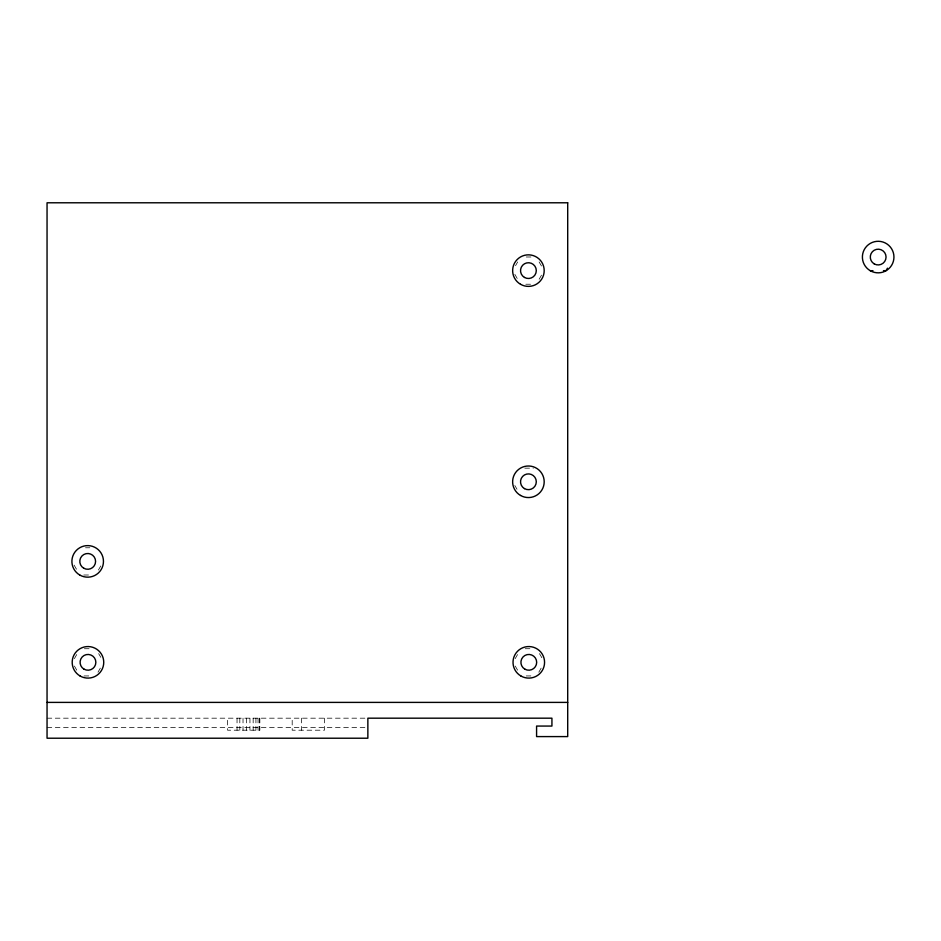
<?xml version="1.0" encoding="UTF-8"?>
<svg xmlns="http://www.w3.org/2000/svg" width="941" height="941" viewBox="0 0 941 941"><rect width="100%" height="100%" fill="white"/><g stroke="black" fill="none" stroke-linecap="round" stroke-linejoin="round"><path stroke-width="0.71" stroke-dasharray="4.71 3.53" d="M98.429 570.034L101.275 565.071M74.386 658.641L77.233 653.689M97.993 672.203L100.84 667.251M515.539 265.691L517.668 261.974M539.146 279.254L541.992 274.301M515.197 658.641L518.056 653.689M538.817 672.203L542.369 666.016M526.242 256.999L531.959 256.987M525.819 284.229L531.053 284.229M524.807 468.171L533.382 468.159M85.513 547.78L89.807 547.768M83.784 575.01L91.653 574.998M84.361 648.725L90.077 648.714M525.184 648.725L532.335 648.702M84.067 675.956L90.618 675.932M526.195 675.944L531.442 675.932M47.05 718.183L366.39 718.183M47.05 727.534L366.39 727.534M539.111 261.927L541.981 266.868M514.845 274.36L518.432 280.536M514.845 485.521L516.997 489.226M539.487 653.642L542.357 658.582M515.221 666.063L518.809 672.25M74.116 565.129L76.986 570.081M98.664 653.642L100.816 657.347M74.398 666.063L77.268 671.015M324.445 718.183L324.445 730.204L292.192 730.204L292.192 718.183M301.638 718.183L301.638 730.204M259.845 718.183L259.845 730.204L227.593 730.204L227.593 718.183M259.387 718.183L259.387 730.204M258.057 718.183L258.057 730.204M255.928 718.183L255.928 730.204M253.164 718.183L253.164 730.204M249.941 718.183L249.941 730.204M246.483 718.183L246.483 730.204M243.025 718.183L243.025 730.204M239.814 718.183L239.814 730.204M237.038 718.183L237.038 730.204"/><path stroke-width="1.41" d="M887.481 268.185L886.057 270.667L883.446 270.667M870.284 270.726A15.774 15.774 0 0 0 893.95 257.069A15.774 15.774 0 0 0 870.284 243.401A15.774 15.774 0 0 0 870.284 270.726L872.966 270.69M47.05 702.398L567.705 702.398M567.705 202.786L47.05 202.786L47.05 738.215L367.86 738.215L367.86 718.183L551.932 718.183L551.932 726.064L536.582 726.064L536.582 736.591L567.705 736.591L567.705 202.786M83.749 568.223A7.893 7.893 0 0 0 95.582 561.389A7.893 7.893 0 0 0 83.749 554.555A7.893 7.893 0 0 0 83.749 568.223M79.797 575.057A15.774 15.774 0 0 0 103.463 561.389A15.774 15.774 0 0 0 79.797 547.721A15.774 15.774 0 0 0 79.797 575.057M84.02 669.157A7.893 7.893 0 0 0 95.853 662.323A7.893 7.893 0 0 0 84.02 655.501A7.893 7.893 0 0 0 84.02 669.157M80.079 675.991A15.774 15.774 0 0 0 103.745 662.323A15.774 15.774 0 0 0 80.079 648.667A15.774 15.774 0 0 0 80.079 675.991M524.466 488.614A7.893 7.893 0 0 0 536.299 481.78A7.893 7.893 0 0 0 524.466 474.946A7.893 7.893 0 0 0 524.466 488.614M520.526 495.448A15.774 15.774 0 0 0 544.192 481.78A15.774 15.774 0 0 0 520.526 468.112A15.774 15.774 0 0 0 520.526 495.448M524.843 669.157A7.893 7.893 0 0 0 536.676 662.323A7.893 7.893 0 0 0 524.843 655.501A7.893 7.893 0 0 0 524.843 669.157M520.902 675.991A15.774 15.774 0 0 0 544.568 662.323A15.774 15.774 0 0 0 520.902 648.667A15.774 15.774 0 0 0 520.902 675.991M524.466 277.442A7.893 7.893 0 0 0 536.299 270.62A7.893 7.893 0 0 0 524.466 263.786A7.893 7.893 0 0 0 524.466 277.442M520.526 284.276A15.774 15.774 0 0 0 544.192 270.62A15.774 15.774 0 0 0 520.526 256.952A15.774 15.774 0 0 0 520.526 284.276M874.224 263.892A7.893 7.893 0 0 0 886.057 257.069A7.893 7.893 0 0 0 874.224 250.235A7.893 7.893 0 0 0 874.224 263.892"/></g></svg>
